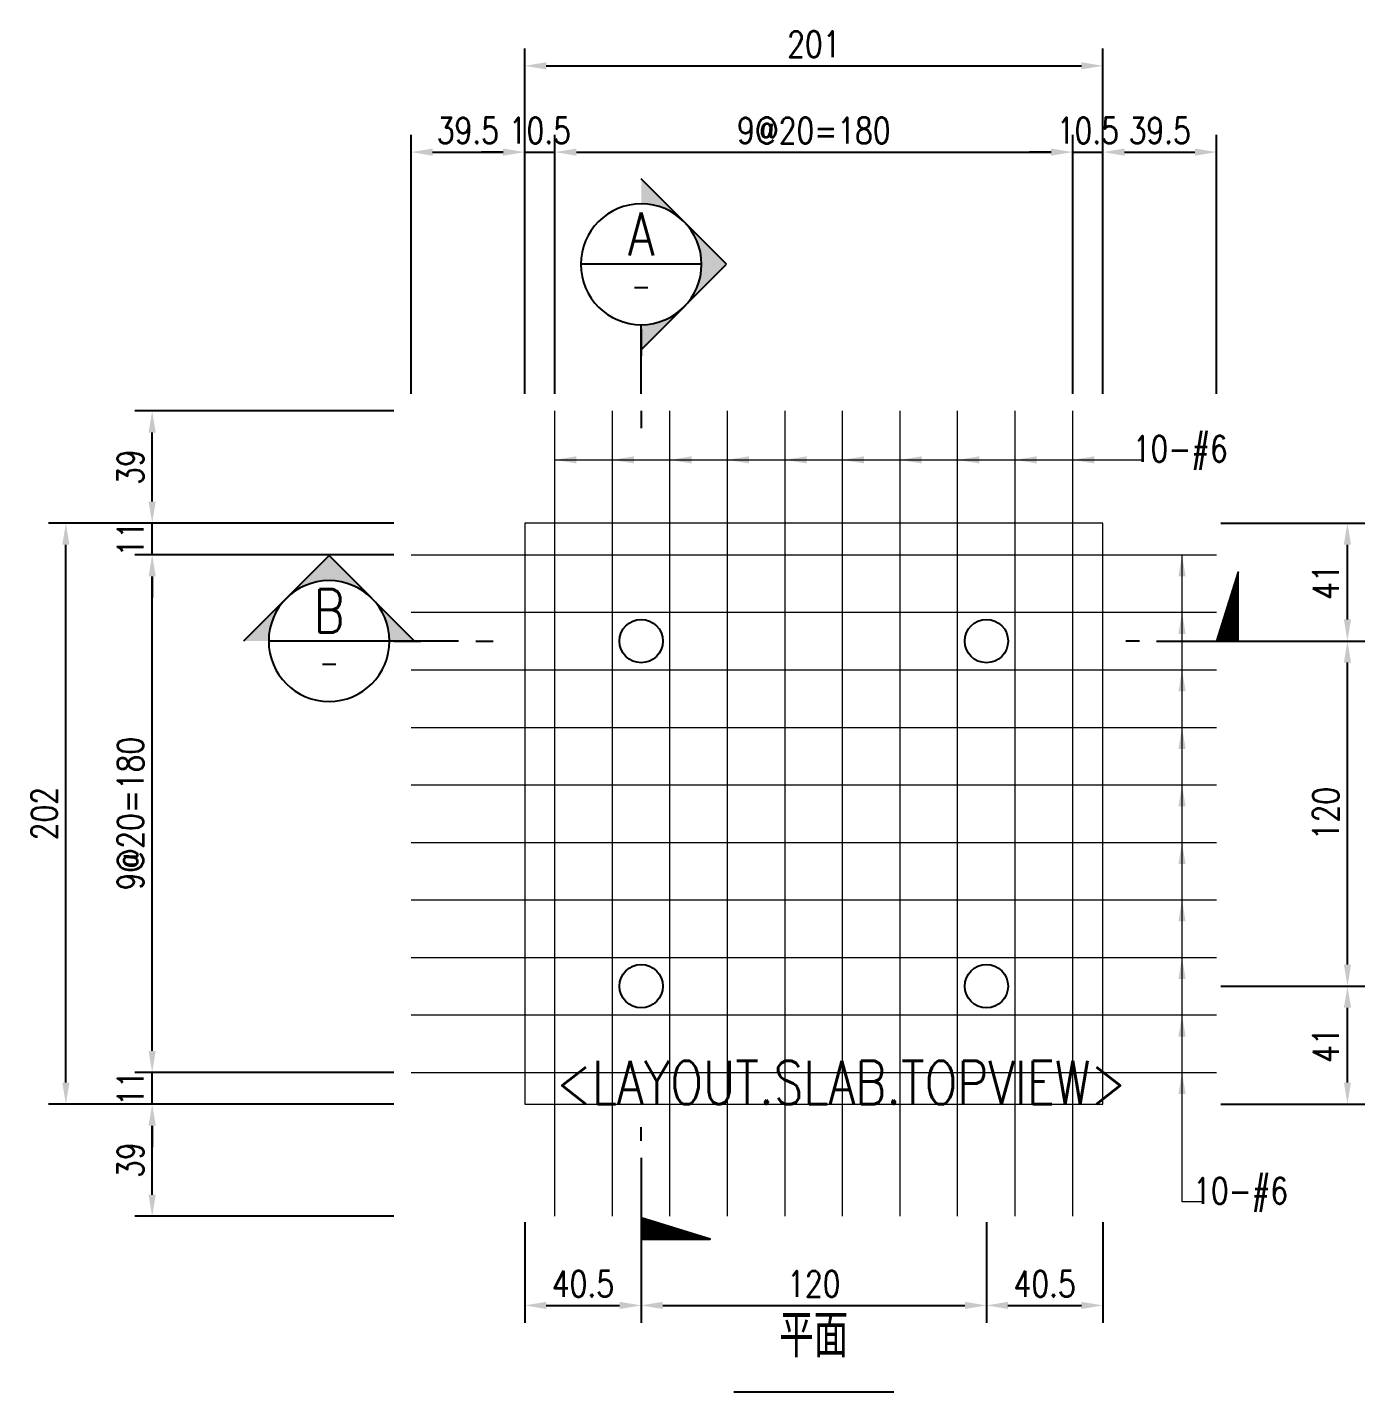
# Model space of a CAD drawing. Extents: x -4754 to 4964, y -19960 to 3942.
# Drawn here: x -448.1 to 16.8, y -9599.3 to -9124.9 of the extents above; entities that cross this region are included whole.
import ezdxf
from ezdxf.enums import TextEntityAlignment as Align

# ---------------------------------------------------------------- set-up
doc = ezdxf.new("R2010")
doc.units = 0
doc.header["$LTSCALE"] = 3
doc.layers.get('0').update_dxf_attribs({"linetype": 'CONTINUOUS'})
doc.layers.add('HB_0', color=7, linetype='CONTINUOUS', transparency=0.5)
for name, color, linetype in [('HB_DIM', 1, 'CONTINUOUS'), ('HB_TXT_CTEXT', 2, 'CONTINUOUS'), ('RCAD.PARM.Treatle', 2, 'CONTINUOUS'), ('剖面線', 1, 'CONTINUOUS'), ('鋼筋', 3, 'CONTINUOUS')]:
    doc.layers.add(name, color=color, linetype=linetype)
doc.styles.get("Standard").update_dxf_attribs({"font": 'ROMANS.shx', "width": 0.8, "bigfont": 'chineset.shx'})
doc.dimstyles.new('30', dxfattribs={"dimscale": 3, "dimtxt": 3, "dimasz": 2.5, "dimexe": 2, "dimexo": 2, "dimgap": 1, "dimtad": 1, "dimdsep": 46, "dimtxsty": 'Standard', "dimcen": 0, "dimclrd": 256, "dimclre": 256, "dimclrt": 2, "dimadec": 0, "dimazin": 0, "dimtfac": 1, "dimtix": 1, "dimtmove": 2, "dimatfit": 3, "dimfxl": 1, "dimtolj": 1, "dimtzin": 0, "dimarcsym": 0})

# ---------------------------------------------------------------- blocks, each defined once
blk = doc.blocks.new('slab_topview')
at = {"color": 4, "linetype": 'Continuous'}
blk.add_line((-27.76, 0), (27.76, 0), dxfattribs=at)
at = {"color": 4, "linetype": 'Continuous', "width": 0.8}
blk.add_text('平面', height=15, rotation=360, dxfattribs=at).set_placement((0, 19.66), align=Align.MIDDLE)
blk = doc.blocks.new('ST-n')
at = {"color": 2}
blk.add_line((-7, 0), (7, 0), dxfattribs=at)
blk.add_circle((0, 0), 7, dxfattribs=at)
at = {"color": 3, "width": 0.8}
blk.add_attdef('A', text='', height=5, dxfattribs=at).set_placement((0, 3.5), align=Align.MIDDLE)
at = {"color": 1, "width": 0.8}
blk.add_attdef('HB2002', text='', height=2.5, dxfattribs=at).set_placement((0, -2.5), align=Align.MIDDLE)
blk = doc.blocks.new('SEC2U0-n')
at = {"color": 2, "linetype": 'Continuous'}
for p, q in [((-9.9, 0), (0, 9.9)), ((0, 9.9), (9.9, 0)), ((-7.51, 0), (-10.62, 0))]:
    blk.add_line(p, q, dxfattribs=at)
at = {"color": 3}
for p, q in [((-17, 0), (-19, 0)), ((-15, 0), (-7, 0))]:
    blk.add_line(p, q, dxfattribs=at)
at = {"color": 2, "linetype": 'Continuous'}
blk.add_circle((0, 0), 7, dxfattribs=at)
for points in [[(0, 9.9), (-3.5, 6.06), (-4.95, 4.95), (-4.26, 5.55)], [(0, 9.9), (-1.81, 6.76), (-3.5, 6.06), (-1.81, 6.76)], [(0, 9.9), (0, 7), (-1.81, 6.76), (-0.91, 6.94)], [(0, 9.9), (3.5, 6.06), (4.95, 4.95), (4.26, 5.55)], [(0, 9.9), (1.81, 6.76), (3.5, 6.06), (1.81, 6.76)], [(0, 9.9), (0, 7), (1.81, 6.76), (0.91, 6.94)], [(-9.9, 0), (-6.06, 3.5), (-4.95, 4.95), (-5.55, 4.26)], [(9.9, 0), (6.06, 3.5), (4.95, 4.95), (5.55, 4.26)], [(-9.9, 0), (-6.76, 1.81), (-6.06, 3.5), (-6.76, 1.81)], [(9.9, 0), (6.76, 1.81), (6.06, 3.5), (6.76, 1.81)], [(-9.9, 0), (-7, 0), (-6.76, 1.81), (-6.94, 0.91)], [(9.9, 0), (7, 0), (6.76, 1.81), (6.94, 0.91)]]:
    blk.add_solid(points, dxfattribs=at)
blk = doc.blocks.new('*X3')
at = {"color": 0, "linetype": 'Continuous'}
for p, q in [((81.65, 269.21), (82.89, 270.45)), ((81.83, 269.21), (83.14, 270.53)), ((82, 269.21), (83.4, 270.61)), ((82.18, 269.21), (83.66, 270.69)), ((82.36, 269.21), (83.91, 270.77)), ((82.53, 269.21), (84.17, 270.85)), ((82.71, 269.21), (84.43, 270.93)), ((82.89, 269.21), (84.69, 271.01)), ((83.06, 269.21), (84.94, 271.09)), ((83.24, 269.21), (85.2, 271.17)), ((83.42, 269.21), (85.46, 271.25)), ((83.59, 269.21), (85.71, 271.33)), ((83.77, 269.21), (85.97, 271.41)), ((83.95, 269.21), (86.23, 271.49)), ((84.12, 269.21), (86.49, 271.57)), ((84.3, 269.21), (86.74, 271.65)), ((84.48, 269.21), (86.93, 271.66)), ((84.65, 269.21), (86.93, 271.48)), ((84.83, 269.21), (86.93, 271.31)), ((85.01, 269.21), (86.93, 271.13)), ((85.19, 269.21), (86.93, 270.95)), ((85.36, 269.21), (86.93, 270.78)), ((85.54, 269.21), (86.93, 270.6)), ((85.72, 269.21), (86.93, 270.42)), ((79, 269.21), (79.03, 269.24)), ((79.17, 269.21), (79.29, 269.32)), ((79.35, 269.21), (79.54, 269.4)), ((79.53, 269.21), (79.8, 269.48)), ((79.71, 269.21), (80.06, 269.56)), ((79.88, 269.21), (80.31, 269.64)), ((80.06, 269.21), (80.57, 269.72)), ((80.24, 269.21), (80.83, 269.8)), ((80.41, 269.21), (81.09, 269.88)), ((80.59, 269.21), (81.34, 269.96)), ((80.77, 269.21), (81.6, 270.04)), ((80.94, 269.21), (81.86, 270.12)), ((81.12, 269.21), (82.11, 270.2)), ((81.3, 269.21), (82.37, 270.29)), ((81.47, 269.21), (82.63, 270.37)), ((85.89, 269.21), (86.93, 270.25)), ((86.07, 269.21), (86.93, 270.07)), ((86.25, 269.21), (86.93, 269.89)), ((86.42, 269.21), (86.93, 269.72)), ((86.6, 269.21), (86.93, 269.54)), ((86.78, 269.21), (86.93, 269.36))]:
    blk.add_line(p, q, dxfattribs=at)
blk = doc.blocks.new('SEND-n')
at = {"color": 3}
for p, q in [((9.44, 0), (0, 0)), ((11.42, 0), (13, 0))]:
    blk.add_line(p, q, dxfattribs=at)
at = {"color": 2, "linetype": 'Continuous'}
blk.add_lwpolyline([(0, 0), (0, 8), (2.5, 0)], close=True, dxfattribs=at)
at = {"color": 2, "linetype": 'Continuous', "rotation": 270}
blk.add_blockref('*X3', (-269.21, 86.93), dxfattribs=at)
blk = doc.blocks.new('m_Arrow_U_rebar')
at = {"color": 1, "linetype": 'Continuous'}
blk.add_solid([(-1.25, -7.5), (0, 0), (1.25, -7.5)], dxfattribs=at)
blk = doc.blocks.new('rebar_num')
at = {"color": 0, "linetype": 'Continuous', "width": 0.8}
blk.add_attdef('A', text='', height=9, dxfattribs=at).set_placement((-3.13, 3.87), align=Align.MIDDLE_LEFT)
blk = doc.blocks.new('*D985')
at = {"layer": 'HB_DIM', "linetype": 'Continuous', "lineweight": -2}
for p, q in [((-275.2, -9252.3), (-275.2, -9132.3)), ((-74.2, -9252.3), (-74.2, -9132.3)), ((-267.7, -9138.3), (-81.7, -9138.3))]:
    blk.add_line(p, q, dxfattribs=at)
at = {"layer": 'HB_DIM'}
for points in [[(-267.7, -9137.05), (-267.7, -9139.55), (-275.2, -9138.3)], [(-81.7, -9139.55), (-81.7, -9137.05), (-74.2, -9138.3)]]:
    blk.add_solid(points, dxfattribs=at)
at = {"layer": 'HB_DIM', "color": 2, "linetype": 'Continuous', "insert": (-174.7, -9130.8), "char_height": 9, "attachment_point": 5, "rotation": 0}
blk.add_mtext('\\A1;201', dxfattribs=at)
blk = doc.blocks.new('*D986')
at = {"layer": 'HB_DIM', "linetype": 'Continuous', "lineweight": -2}
for p, q in [((-314.7, -9252.3), (-314.7, -9162.3)), ((-275.2, -9252.3), (-275.2, -9162.3)), ((-307.2, -9168.3), (-282.7, -9168.3))]:
    blk.add_line(p, q, dxfattribs=at)
at = {"layer": 'HB_DIM'}
for points in [[(-307.2, -9167.05), (-307.2, -9169.55), (-314.7, -9168.3)], [(-282.7, -9169.55), (-282.7, -9167.05), (-275.2, -9168.3)]]:
    blk.add_solid(points, dxfattribs=at)
at = {"layer": 'HB_DIM', "color": 2, "linetype": 'Continuous', "insert": (-294.95, -9160.8), "char_height": 9, "attachment_point": 5, "rotation": 0}
blk.add_mtext('\\A1;39.5', dxfattribs=at)
blk = doc.blocks.new('*D987')
at = {"layer": 'HB_DIM', "linetype": 'Continuous', "lineweight": -2}
for p, q in [((-275.2, -9252.3), (-275.2, -9162.3)), ((-264.7, -9252.3), (-264.7, -9162.3)), ((-282.7, -9168.3), (-290.2, -9168.3)), ((-275.2, -9168.3), (-264.7, -9168.3)), ((-257.2, -9168.3), (-249.7, -9168.3))]:
    blk.add_line(p, q, dxfattribs=at)
at = {"layer": 'HB_DIM'}
for points in [[(-282.7, -9169.55), (-282.7, -9167.05), (-275.2, -9168.3)], [(-257.2, -9167.05), (-257.2, -9169.55), (-264.7, -9168.3)]]:
    blk.add_solid(points, dxfattribs=at)
at = {"layer": 'HB_DIM', "color": 2, "linetype": 'Continuous', "insert": (-269.95, -9160.8), "char_height": 9, "attachment_point": 5, "rotation": 0}
blk.add_mtext('\\A1;10.5', dxfattribs=at)
blk = doc.blocks.new('*D988')
at = {"layer": 'HB_DIM', "linetype": 'Continuous', "lineweight": -2}
for p, q in [((-264.7, -9252.3), (-264.7, -9162.3)), ((-84.7, -9252.3), (-84.7, -9162.3)), ((-257.2, -9168.3), (-92.2, -9168.3))]:
    blk.add_line(p, q, dxfattribs=at)
at = {"layer": 'HB_DIM'}
for points in [[(-257.2, -9167.05), (-257.2, -9169.55), (-264.7, -9168.3)], [(-92.2, -9169.55), (-92.2, -9167.05), (-84.7, -9168.3)]]:
    blk.add_solid(points, dxfattribs=at)
at = {"layer": 'HB_DIM', "color": 2, "linetype": 'Continuous', "insert": (-174.7, -9160.8), "char_height": 9, "attachment_point": 5, "rotation": 0}
blk.add_mtext('\\A1;9@20=180', dxfattribs=at)
blk = doc.blocks.new('*D989')
at = {"layer": 'HB_DIM', "linetype": 'Continuous', "lineweight": -2}
for p, q in [((-84.7, -9252.3), (-84.7, -9162.3)), ((-74.2, -9252.3), (-74.2, -9162.3)), ((-92.2, -9168.3), (-99.7, -9168.3)), ((-84.7, -9168.3), (-74.2, -9168.3)), ((-66.7, -9168.3), (-59.2, -9168.3))]:
    blk.add_line(p, q, dxfattribs=at)
at = {"layer": 'HB_DIM'}
for points in [[(-92.2, -9169.55), (-92.2, -9167.05), (-84.7, -9168.3)], [(-66.7, -9167.05), (-66.7, -9169.55), (-74.2, -9168.3)]]:
    blk.add_solid(points, dxfattribs=at)
at = {"layer": 'HB_DIM', "color": 2, "linetype": 'Continuous', "insert": (-79.45, -9160.8), "char_height": 9, "attachment_point": 5, "rotation": 0}
blk.add_mtext('\\A1;10.5', dxfattribs=at)
blk = doc.blocks.new('*D990')
at = {"layer": 'HB_DIM', "linetype": 'Continuous', "lineweight": -2}
for p, q in [((-74.2, -9252.3), (-74.2, -9162.3)), ((-34.7, -9252.3), (-34.7, -9162.3)), ((-66.7, -9168.3), (-42.2, -9168.3))]:
    blk.add_line(p, q, dxfattribs=at)
at = {"layer": 'HB_DIM'}
for points in [[(-66.7, -9167.05), (-66.7, -9169.55), (-74.2, -9168.3)], [(-42.2, -9169.55), (-42.2, -9167.05), (-34.7, -9168.3)]]:
    blk.add_solid(points, dxfattribs=at)
at = {"layer": 'HB_DIM', "color": 2, "linetype": 'Continuous', "insert": (-54.45, -9160.8), "char_height": 9, "attachment_point": 5, "rotation": 0}
blk.add_mtext('\\A1;39.5', dxfattribs=at)
blk = doc.blocks.new('m_Arrow_L_rebar')
at = {"color": 1, "linetype": 'Continuous', "extrusion": (0, 0, -1)}
blk.add_solid([(-7.5, 1.25), (0, 0), (-7.5, -1.25)], dxfattribs=at)
blk = doc.blocks.new('*D991')
at = {"layer": 'HB_DIM', "linetype": 'Continuous', "lineweight": -2}
for p, q in [((-320.7, -9297.3), (-440.7, -9297.3)), ((-434.7, -9491.8), (-434.7, -9304.8)), ((-320.7, -9499.3), (-440.7, -9499.3))]:
    blk.add_line(p, q, dxfattribs=at)
at = {"layer": 'HB_DIM'}
for points in [[(-433.45, -9304.8), (-435.95, -9304.8), (-434.7, -9297.3)], [(-435.95, -9491.8), (-433.45, -9491.8), (-434.7, -9499.3)]]:
    blk.add_solid(points, dxfattribs=at)
at = {"layer": 'HB_DIM', "color": 2, "linetype": 'Continuous', "insert": (-442.2, -9398.3), "char_height": 9, "attachment_point": 5, "rotation": 90}
blk.add_mtext('\\A1;202', dxfattribs=at)
blk = doc.blocks.new('*D992')
at = {"layer": 'HB_DIM', "linetype": 'Continuous', "lineweight": -2}
for p, q in [((-320.7, -9499.3), (-410.7, -9499.3)), ((-404.7, -9530.8), (-404.7, -9506.8)), ((-320.7, -9538.3), (-410.7, -9538.3))]:
    blk.add_line(p, q, dxfattribs=at)
at = {"layer": 'HB_DIM'}
for points in [[(-403.45, -9506.8), (-405.95, -9506.8), (-404.7, -9499.3)], [(-405.95, -9530.8), (-403.45, -9530.8), (-404.7, -9538.3)]]:
    blk.add_solid(points, dxfattribs=at)
at = {"layer": 'HB_DIM', "color": 2, "linetype": 'Continuous', "insert": (-412.2, -9518.8), "char_height": 9, "attachment_point": 5, "rotation": 90}
blk.add_mtext('\\A1;39', dxfattribs=at)
blk = doc.blocks.new('*D993')
at = {"layer": 'HB_DIM', "linetype": 'Continuous', "lineweight": -2}
for p, q in [((-404.7, -9480.8), (-404.7, -9473.3)), ((-320.7, -9488.3), (-410.7, -9488.3)), ((-404.7, -9499.3), (-404.7, -9488.3)), ((-320.7, -9499.3), (-410.7, -9499.3)), ((-404.7, -9506.8), (-404.7, -9514.3))]:
    blk.add_line(p, q, dxfattribs=at)
at = {"layer": 'HB_DIM'}
for points in [[(-405.95, -9480.8), (-403.45, -9480.8), (-404.7, -9488.3)], [(-403.45, -9506.8), (-405.95, -9506.8), (-404.7, -9499.3)]]:
    blk.add_solid(points, dxfattribs=at)
at = {"layer": 'HB_DIM', "color": 2, "linetype": 'Continuous', "insert": (-412.2, -9493.8), "char_height": 9, "attachment_point": 5, "rotation": 90}
blk.add_mtext('\\A1;11', dxfattribs=at)
blk = doc.blocks.new('*D994')
at = {"layer": 'HB_DIM', "linetype": 'Continuous', "lineweight": -2}
for p, q in [((-320.7, -9308.3), (-410.7, -9308.3)), ((-404.7, -9480.8), (-404.7, -9315.8)), ((-320.7, -9488.3), (-410.7, -9488.3))]:
    blk.add_line(p, q, dxfattribs=at)
at = {"layer": 'HB_DIM'}
for points in [[(-403.45, -9315.8), (-405.95, -9315.8), (-404.7, -9308.3)], [(-405.95, -9480.8), (-403.45, -9480.8), (-404.7, -9488.3)]]:
    blk.add_solid(points, dxfattribs=at)
at = {"layer": 'HB_DIM', "color": 2, "linetype": 'Continuous', "insert": (-412.2, -9398.3), "char_height": 9, "attachment_point": 5, "rotation": 90}
blk.add_mtext('\\A1;9@20=180', dxfattribs=at)
blk = doc.blocks.new('*D995')
at = {"layer": 'HB_DIM', "linetype": 'Continuous', "lineweight": -2}
for p, q in [((-404.7, -9289.8), (-404.7, -9282.3)), ((-320.7, -9297.3), (-410.7, -9297.3)), ((-404.7, -9308.3), (-404.7, -9297.3)), ((-320.7, -9308.3), (-410.7, -9308.3)), ((-404.7, -9315.8), (-404.7, -9323.3))]:
    blk.add_line(p, q, dxfattribs=at)
at = {"layer": 'HB_DIM'}
for points in [[(-405.95, -9289.8), (-403.45, -9289.8), (-404.7, -9297.3)], [(-403.45, -9315.8), (-405.95, -9315.8), (-404.7, -9308.3)]]:
    blk.add_solid(points, dxfattribs=at)
at = {"layer": 'HB_DIM', "color": 2, "linetype": 'Continuous', "insert": (-412.2, -9302.8), "char_height": 9, "attachment_point": 5, "rotation": 90}
blk.add_mtext('\\A1;11', dxfattribs=at)
blk = doc.blocks.new('*D996')
at = {"layer": 'HB_DIM', "linetype": 'Continuous', "lineweight": -2}
for p, q in [((-320.7, -9258.3), (-410.7, -9258.3)), ((-404.7, -9289.8), (-404.7, -9265.8)), ((-320.7, -9297.3), (-410.7, -9297.3))]:
    blk.add_line(p, q, dxfattribs=at)
at = {"layer": 'HB_DIM'}
for points in [[(-403.45, -9265.8), (-405.95, -9265.8), (-404.7, -9258.3)], [(-405.95, -9289.8), (-403.45, -9289.8), (-404.7, -9297.3)]]:
    blk.add_solid(points, dxfattribs=at)
at = {"layer": 'HB_DIM', "color": 2, "linetype": 'Continuous', "insert": (-412.2, -9277.8), "char_height": 9, "attachment_point": 5, "rotation": 90}
blk.add_mtext('\\A1;39', dxfattribs=at)
blk = doc.blocks.new('slab_PVC')
at = {"layer": 'RCAD.PARM.Treatle', "color": 4, "linetype": 'Continuous'}
blk.add_circle((0, 0), 7.53, dxfattribs=at)
blk = doc.blocks.new('*D997')
at = {"layer": 'HB_DIM', "linetype": 'Continuous', "lineweight": -2}
for p, q in [((-275.2, -9540.3), (-275.2, -9575.3)), ((-234.7, -9540.3), (-234.7, -9575.3)), ((-267.7, -9569.3), (-242.2, -9569.3))]:
    blk.add_line(p, q, dxfattribs=at)
at = {"layer": 'HB_DIM'}
for points in [[(-267.7, -9568.05), (-267.7, -9570.55), (-275.2, -9569.3)], [(-242.2, -9570.55), (-242.2, -9568.05), (-234.7, -9569.3)]]:
    blk.add_solid(points, dxfattribs=at)
at = {"layer": 'HB_DIM', "color": 2, "linetype": 'Continuous', "insert": (-254.95, -9561.8), "char_height": 9, "attachment_point": 5, "rotation": 0}
blk.add_mtext('\\A1;40.5', dxfattribs=at)
blk = doc.blocks.new('*D998')
at = {"layer": 'HB_DIM', "linetype": 'Continuous', "lineweight": -2}
for p, q in [((-234.7, -9540.3), (-234.7, -9575.3)), ((-114.7, -9540.3), (-114.7, -9575.3)), ((-227.2, -9569.3), (-122.2, -9569.3))]:
    blk.add_line(p, q, dxfattribs=at)
at = {"layer": 'HB_DIM'}
for points in [[(-227.2, -9568.05), (-227.2, -9570.55), (-234.7, -9569.3)], [(-122.2, -9570.55), (-122.2, -9568.05), (-114.7, -9569.3)]]:
    blk.add_solid(points, dxfattribs=at)
at = {"layer": 'HB_DIM', "color": 2, "linetype": 'Continuous', "insert": (-174.7, -9561.8), "char_height": 9, "attachment_point": 5, "rotation": 0}
blk.add_mtext('\\A1;120', dxfattribs=at)
blk = doc.blocks.new('*D999')
at = {"layer": 'HB_DIM', "linetype": 'Continuous', "lineweight": -2}
for p, q in [((-114.7, -9540.3), (-114.7, -9575.3)), ((-74.2, -9540.3), (-74.2, -9575.3)), ((-107.2, -9569.3), (-81.7, -9569.3))]:
    blk.add_line(p, q, dxfattribs=at)
at = {"layer": 'HB_DIM'}
for points in [[(-107.2, -9568.05), (-107.2, -9570.55), (-114.7, -9569.3)], [(-81.7, -9570.55), (-81.7, -9568.05), (-74.2, -9569.3)]]:
    blk.add_solid(points, dxfattribs=at)
at = {"layer": 'HB_DIM', "color": 2, "linetype": 'Continuous', "insert": (-94.45, -9561.8), "char_height": 9, "attachment_point": 5, "rotation": 0}
blk.add_mtext('\\A1;40.5', dxfattribs=at)
blk = doc.blocks.new('*D1000')
at = {"layer": 'HB_DIM', "linetype": 'Continuous', "lineweight": -2}
for p, q in [((-33.2, -9458.3), (16.8, -9458.3)), ((10.8, -9491.8), (10.8, -9465.8)), ((-33.2, -9499.3), (16.8, -9499.3))]:
    blk.add_line(p, q, dxfattribs=at)
at = {"layer": 'HB_DIM'}
for points in [[(12.05, -9465.8), (9.55, -9465.8), (10.8, -9458.3)], [(9.55, -9491.8), (12.05, -9491.8), (10.8, -9499.3)]]:
    blk.add_solid(points, dxfattribs=at)
at = {"layer": 'HB_DIM', "color": 2, "linetype": 'Continuous', "insert": (3.3, -9478.8), "char_height": 9, "attachment_point": 5, "rotation": 90}
blk.add_mtext('\\A1;41', dxfattribs=at)
blk = doc.blocks.new('*D1001')
at = {"layer": 'HB_DIM', "linetype": 'Continuous', "lineweight": -2}
for p, q in [((-33.2, -9338.3), (16.8, -9338.3)), ((10.8, -9450.8), (10.8, -9345.8)), ((-33.2, -9458.3), (16.8, -9458.3))]:
    blk.add_line(p, q, dxfattribs=at)
at = {"layer": 'HB_DIM'}
for points in [[(12.05, -9345.8), (9.55, -9345.8), (10.8, -9338.3)], [(9.55, -9450.8), (12.05, -9450.8), (10.8, -9458.3)]]:
    blk.add_solid(points, dxfattribs=at)
at = {"layer": 'HB_DIM', "color": 2, "linetype": 'Continuous', "insert": (3.3, -9398.3), "char_height": 9, "attachment_point": 5, "rotation": 90}
blk.add_mtext('\\A1;120', dxfattribs=at)
blk = doc.blocks.new('*D1002')
at = {"layer": 'HB_DIM', "linetype": 'Continuous', "lineweight": -2}
for p, q in [((-33.2, -9297.3), (16.8, -9297.3)), ((10.8, -9330.8), (10.8, -9304.8)), ((-33.2, -9338.3), (16.8, -9338.3))]:
    blk.add_line(p, q, dxfattribs=at)
at = {"layer": 'HB_DIM'}
for points in [[(12.05, -9304.8), (9.55, -9304.8), (10.8, -9297.3)], [(9.55, -9330.8), (12.05, -9330.8), (10.8, -9338.3)]]:
    blk.add_solid(points, dxfattribs=at)
at = {"layer": 'HB_DIM', "color": 2, "linetype": 'Continuous', "insert": (3.3, -9317.8), "char_height": 9, "attachment_point": 5, "rotation": 90}
blk.add_mtext('\\A1;41', dxfattribs=at)

msp = doc.modelspace()

# ---------------------------------------------------------------- linework, layer by layer
at = {"layer": 'HB_0', "lineweight": 5}
msp.add_lwpolyline([(-275.201, -9499.303), (-74.201, -9499.303), (-74.201, -9297.303), (-275.201, -9297.303), (-275.201, -9499.303)], dxfattribs=at)
at = {"layer": 'HB_DIM', "lineweight": 5}
msp.add_line((-264.701, -9275.303, 9.09), (-60.701, -9275.303, 9.09), dxfattribs=at)
msp.add_polyline3d([(-39.701, -9533.303, 11), (-46.701, -9533.303, 11), (-46.701, -9308.303, 11)], dxfattribs=at)
at = {"layer": '鋼筋', "lineweight": 5}
for p, q in [((-264.701, -9389.303, 9.09), (-264.701, -9258.303, 9.09)), ((-244.701, -9389.303, 9.09), (-244.701, -9258.303, 9.09)), ((-224.701, -9389.303, 9.09), (-224.701, -9258.303, 9.09)), ((-204.701, -9389.303, 9.09), (-204.701, -9258.303, 9.09)), ((-184.701, -9389.303, 9.09), (-184.701, -9258.303, 9.09)), ((-164.701, -9389.303, 9.09), (-164.701, -9258.303, 9.09)), ((-144.701, -9389.303, 9.09), (-144.701, -9258.303, 9.09)), ((-124.701, -9389.303, 9.09), (-124.701, -9258.303, 9.09)), ((-104.701, -9389.303, 9.09), (-104.701, -9258.303, 9.09)), ((-84.701, -9389.303, 9.09), (-84.701, -9258.303, 9.09)), ((-314.701, -9308.303, 11), (-183.701, -9308.303, 11)), ((-183.701, -9308.303, 11), (-174.701, -9308.303, 11)), ((-174.701, -9308.303, 11), (-165.701, -9308.303, 11)), ((-165.701, -9308.303, 11), (-34.701, -9308.303, 11)), ((-314.701, -9328.303, 11), (-183.701, -9328.303, 11)), ((-183.701, -9328.303, 11), (-174.701, -9328.303, 11)), ((-174.701, -9328.303, 11), (-165.701, -9328.303, 11)), ((-165.701, -9328.303, 11), (-34.701, -9328.303, 11)), ((-314.701, -9348.303, 11), (-183.701, -9348.303, 11)), ((-183.701, -9348.303, 11), (-174.701, -9348.303, 11)), ((-174.701, -9348.303, 11), (-165.701, -9348.303, 11)), ((-165.701, -9348.303, 11), (-34.701, -9348.303, 11)), ((-314.701, -9368.303, 11), (-183.701, -9368.303, 11)), ((-183.701, -9368.303, 11), (-174.701, -9368.303, 11)), ((-174.701, -9368.303, 11), (-165.701, -9368.303, 11)), ((-165.701, -9368.303, 11), (-34.701, -9368.303, 11)), ((-314.701, -9388.303, 11), (-183.701, -9388.303, 11)), ((-183.701, -9388.303, 11), (-174.701, -9388.303, 11)), ((-174.701, -9388.303, 11), (-165.701, -9388.303, 11)), ((-165.701, -9388.303, 11), (-34.701, -9388.303, 11)), ((-264.701, -9398.303, 9.09), (-264.701, -9389.303, 9.09)), ((-244.701, -9398.303, 9.09), (-244.701, -9389.303, 9.09)), ((-224.701, -9398.303, 9.09), (-224.701, -9389.303, 9.09)), ((-204.701, -9398.303, 9.09), (-204.701, -9389.303, 9.09)), ((-184.701, -9398.303, 9.09), (-184.701, -9389.303, 9.09)), ((-164.701, -9398.303, 9.09), (-164.701, -9389.303, 9.09)), ((-144.701, -9398.303, 9.09), (-144.701, -9389.303, 9.09)), ((-124.701, -9398.303, 9.09), (-124.701, -9389.303, 9.09)), ((-104.701, -9398.303, 9.09), (-104.701, -9389.303, 9.09)), ((-84.701, -9398.303, 9.09), (-84.701, -9389.303, 9.09)), ((-264.701, -9407.303, 9.09), (-264.701, -9398.303, 9.09)), ((-244.701, -9407.303, 9.09), (-244.701, -9398.303, 9.09)), ((-224.701, -9407.303, 9.09), (-224.701, -9398.303, 9.09)), ((-204.701, -9407.303, 9.09), (-204.701, -9398.303, 9.09)), ((-184.701, -9407.303, 9.09), (-184.701, -9398.303, 9.09)), ((-164.701, -9407.303, 9.09), (-164.701, -9398.303, 9.09)), ((-144.701, -9407.303, 9.09), (-144.701, -9398.303, 9.09)), ((-124.701, -9407.303, 9.09), (-124.701, -9398.303, 9.09)), ((-104.701, -9407.303, 9.09), (-104.701, -9398.303, 9.09)), ((-84.701, -9407.303, 9.09), (-84.701, -9398.303, 9.09)), ((-264.701, -9538.303, 9.09), (-264.701, -9407.303, 9.09)), ((-244.701, -9538.303, 9.09), (-244.701, -9407.303, 9.09)), ((-224.701, -9538.303, 9.09), (-224.701, -9407.303, 9.09)), ((-204.701, -9538.303, 9.09), (-204.701, -9407.303, 9.09)), ((-184.701, -9538.303, 9.09), (-184.701, -9407.303, 9.09)), ((-164.701, -9538.303, 9.09), (-164.701, -9407.303, 9.09)), ((-144.701, -9538.303, 9.09), (-144.701, -9407.303, 9.09)), ((-124.701, -9538.303, 9.09), (-124.701, -9407.303, 9.09)), ((-104.701, -9538.303, 9.09), (-104.701, -9407.303, 9.09)), ((-84.701, -9538.303, 9.09), (-84.701, -9407.303, 9.09)), ((-314.701, -9408.303, 11), (-183.701, -9408.303, 11)), ((-183.701, -9408.303, 11), (-174.701, -9408.303, 11)), ((-174.701, -9408.303, 11), (-165.701, -9408.303, 11)), ((-165.701, -9408.303, 11), (-34.701, -9408.303, 11)), ((-314.701, -9428.303, 11), (-183.701, -9428.303, 11)), ((-183.701, -9428.303, 11), (-174.701, -9428.303, 11)), ((-174.701, -9428.303, 11), (-165.701, -9428.303, 11)), ((-165.701, -9428.303, 11), (-34.701, -9428.303, 11)), ((-314.701, -9448.303, 11), (-183.701, -9448.303, 11)), ((-183.701, -9448.303, 11), (-174.701, -9448.303, 11)), ((-174.701, -9448.303, 11), (-165.701, -9448.303, 11)), ((-165.701, -9448.303, 11), (-34.701, -9448.303, 11)), ((-314.701, -9468.303, 11), (-183.701, -9468.303, 11)), ((-183.701, -9468.303, 11), (-174.701, -9468.303, 11)), ((-174.701, -9468.303, 11), (-165.701, -9468.303, 11)), ((-165.701, -9468.303, 11), (-34.701, -9468.303, 11)), ((-314.701, -9488.303, 11), (-183.701, -9488.303, 11)), ((-183.701, -9488.303, 11), (-174.701, -9488.303, 11)), ((-174.701, -9488.303, 11), (-165.701, -9488.303, 11)), ((-165.701, -9488.303, 11), (-34.701, -9488.303, 11))]:
    msp.add_line(p, q, dxfattribs=at)

# ---------------------------------------------------------------- block references
at = {"layer": 'HB_0', "color": 0, "linetype": 'Continuous'}
for p in [(-234.701, -9338.303, 20), (-114.701, -9338.303, 20), (-234.701, -9458.303, 20), (-114.701, -9458.303, 20)]:
    msp.add_blockref('slab_PVC', p, dxfattribs=at)
at = {"layer": 'HB_DIM', "linetype": 'Continuous'}
for name, p in [('m_Arrow_L_rebar', (-264.701, -9275.303, 9.09)), ('m_Arrow_L_rebar', (-244.701, -9275.303, 9.09)), ('m_Arrow_L_rebar', (-224.701, -9275.303, 9.09)), ('m_Arrow_L_rebar', (-204.701, -9275.303, 9.09)), ('m_Arrow_L_rebar', (-184.701, -9275.303, 9.09)), ('m_Arrow_L_rebar', (-164.701, -9275.303, 9.09)), ('m_Arrow_L_rebar', (-144.701, -9275.303, 9.09)), ('m_Arrow_L_rebar', (-124.701, -9275.303, 9.09)), ('m_Arrow_L_rebar', (-104.701, -9275.303, 9.09)), ('m_Arrow_L_rebar', (-84.701, -9275.303, 9.09)), ('m_Arrow_U_rebar', (-46.701, -9308.303, 11)), ('m_Arrow_U_rebar', (-46.701, -9328.303, 11)), ('m_Arrow_U_rebar', (-46.701, -9348.303, 11)), ('m_Arrow_U_rebar', (-46.701, -9368.303, 11)), ('m_Arrow_U_rebar', (-46.701, -9388.303, 11)), ('m_Arrow_U_rebar', (-46.701, -9408.303, 11)), ('m_Arrow_U_rebar', (-46.701, -9428.303, 11)), ('m_Arrow_U_rebar', (-46.701, -9448.303, 11)), ('m_Arrow_U_rebar', (-46.701, -9468.303, 11)), ('m_Arrow_U_rebar', (-46.701, -9488.303, 11))]:
    msp.add_blockref(name, p, dxfattribs=at)
at = {"layer": 'HB_TXT_CTEXT', "color": 0, "linetype": 'Continuous'}
ref = msp.add_blockref('rebar_num', (-60.701, -9275.303, 9.09), dxfattribs=at)
ref.add_attrib('A', '10-#6', dxfattribs={"layer": '0', "linetype": 'Continuous', "height": 9, "width": 0.8}).set_placement((-63.83, -9271.432, 9.09), align=Align.MIDDLE_LEFT)
ref = msp.add_blockref('rebar_num', (-39.701, -9533.303, 11), dxfattribs=at)
ref.add_attrib('A', '10-#6', dxfattribs={"layer": '0', "linetype": 'Continuous', "height": 9, "width": 0.8}).set_placement((-42.83, -9529.432, 11), align=Align.MIDDLE_LEFT)
at = {"layer": 'HB_TXT_CTEXT', "color": 0, "linetype": 'Continuous', "rotation": 360}
msp.add_blockref('slab_topview', (-174.701, -9599.303), dxfattribs=at)
at = {"layer": '剖面線', "linetype": 'Continuous', "xscale": -3.000000000160651, "yscale": 2.999999999925704, "zscale": 3}
for name, p, rotation in [('SEC2U0-n', (-234.701, -9207.303), 269.9999999991219), ('SEC2U0-n', (-343.201, -9338.303), 359.9999999991219), ('SEND-n', (-27.201, -9338.303), 359.9999999991219), ('SEND-n', (-234.701, -9546.303), 269.9999999991219)]:
    msp.add_blockref(name, p, dxfattribs=dict(at, rotation=rotation))
at = {"layer": '剖面線', "linetype": 'Continuous'}
ref = msp.add_blockref('ST-n', (-234.701, -9207.303), dxfattribs=dict(at, xscale=-3.000000000160651, yscale=2.999999999925704, zscale=3, rotation=359.9999999991219))
ref.add_attrib('HB2002', '-', dxfattribs={"layer": '0', "color": 1, "height": 7.5, "width": 0.8}).set_placement((-234.701, -9214.803), align=Align.MIDDLE)
ref.add_attrib('A', 'A', dxfattribs={"layer": '0', "color": 3, "height": 15, "width": 0.8}).set_placement((-234.701, -9196.803), align=Align.MIDDLE)
ref = msp.add_blockref('ST-n', (-343.201, -9338.303), dxfattribs=dict(at, xscale=-3.000000000160651, yscale=2.999999999925704, zscale=3, rotation=359.9999999991219))
ref.add_attrib('HB2002', '-', dxfattribs={"layer": '0', "color": 1, "height": 7.5, "width": 0.8}).set_placement((-343.201, -9345.803), align=Align.MIDDLE)
ref.add_attrib('A', 'B', dxfattribs={"layer": '0', "color": 3, "height": 15, "width": 0.8}).set_placement((-343.201, -9327.803), align=Align.MIDDLE)

# ---------------------------------------------------------------- texts
at = {"layer": 'RCAD.PARM.Treatle', "color": 6, "linetype": 'Continuous', "width": 0.8}
msp.add_text('<LAYOUT.SLAB.TOPVIEW>', height=15, rotation=360, dxfattribs=at).set_placement((-165.201, -9491.803), align=Align.MIDDLE)

# ---------------------------------------------------------------- dimensions: what is measured, and where the dimension line sits
at = {"layer": 'HB_DIM', "linetype": 'Continuous'}
for base, p1, p2, angle, override, picture, middle in [((-74.201, -9138.303), (-275.201, -9258.303), (-74.201, -9258.303), 0, {"dimpost": '<>'}, '*D985', (-174.701, -9130.803)), ((-275.201, -9168.303), (-314.701, -9258.303, 11), (-275.201, -9258.303), 0, {"dimpost": '<>'}, '*D986', (-294.951, -9160.803)), ((-264.701, -9168.303), (-275.201, -9258.303), (-264.701, -9258.303, 9.09), 0, {"dimpost": '<>'}, '*D987', (-269.951, -9160.803)), ((-74.201, -9168.303), (-84.701, -9258.303, 9.09), (-74.201, -9258.303), 0, {"dimpost": '<>'}, '*D989', (-79.451, -9160.803)), ((-34.701, -9168.303), (-74.201, -9258.303), (-34.701, -9258.303, 11), 0, {"dimpost": '<>'}, '*D990', (-54.451, -9160.803)), ((-404.701, -9258.303), (-314.701, -9297.303), (-314.701, -9258.303, 9.09), 90, {"dimtad": 4, "dimpost": '<>'}, '*D996', (-412.201, -9277.803)), ((-404.701, -9297.303), (-314.701, -9308.303, 11), (-314.701, -9297.303), 90, {"dimtad": 4, "dimpost": '<>'}, '*D995', (-412.201, -9302.803)), ((-434.701, -9297.303), (-314.701, -9499.303), (-314.701, -9297.303), 90, {"dimtad": 4, "dimpost": '<>'}, '*D991', (-442.201, -9398.303)), ((10.799, -9297.303), (-39.201, -9338.303, 20), (-39.201, -9297.303), 90, {"dimtad": 4, "dimpost": '<>'}, '*D1002', (3.299, -9317.803)), ((10.799, -9338.303), (-39.201, -9458.303, 20), (-39.201, -9338.303, 20), 90, {"dimtad": 4, "dimpost": '<>'}, '*D1001', (3.299, -9398.303)), ((10.799, -9458.303), (-39.201, -9499.303), (-39.201, -9458.303, 20), 90, {"dimtad": 4, "dimpost": '<>'}, '*D1000', (3.299, -9478.803)), ((-404.701, -9488.303), (-314.701, -9499.303), (-314.701, -9488.303, 11), 90, {"dimtad": 4, "dimpost": '<>'}, '*D993', (-412.201, -9493.803)), ((-404.701, -9499.303), (-314.701, -9538.303, 9.09), (-314.701, -9499.303), 90, {"dimtad": 4, "dimpost": '<>'}, '*D992', (-412.201, -9518.803)), ((-234.701, -9569.303), (-275.201, -9534.303), (-234.701, -9534.303, 20), 0, {"dimpost": '<>'}, '*D997', (-254.951, -9561.803)), ((-114.701, -9569.303), (-234.701, -9534.303, 20), (-114.701, -9534.303, 20), 0, {"dimpost": '<>'}, '*D998', (-174.701, -9561.803)), ((-74.201, -9569.303), (-114.701, -9534.303, 20), (-74.201, -9534.303), 0, {"dimpost": '<>'}, '*D999', (-94.451, -9561.803))]:
    dim = msp.add_linear_dim(base=base, p1=p1, p2=p2, angle=angle, dimstyle='30', override=override, dxfattribs=at)
    dim.commit()
    dim.dimension.update_dxf_attribs({"geometry": picture, "text_midpoint": middle})
for base, p1, p2, angle, override, picture, middle in [((-84.701, -9168.303), (-264.701, -9258.303, 9.09), (-84.701, -9258.303, 9.09), 0, {"dimpost": '<>'}, '*D988', (-174.701, -9160.803)), ((-404.701, -9308.303), (-314.701, -9488.303, 11), (-314.701, -9308.303, 11), 90, {"dimtad": 4, "dimpost": '<>'}, '*D994', (-412.201, -9398.303))]:
    dim = msp.add_linear_dim(base=base, p1=p1, p2=p2, angle=angle, text='9@20=<>', dimstyle='30', override=override, dxfattribs=at)
    dim.commit()
    dim.dimension.update_dxf_attribs({"geometry": picture, "text_midpoint": middle})

doc.saveas('drawing.dxf')
